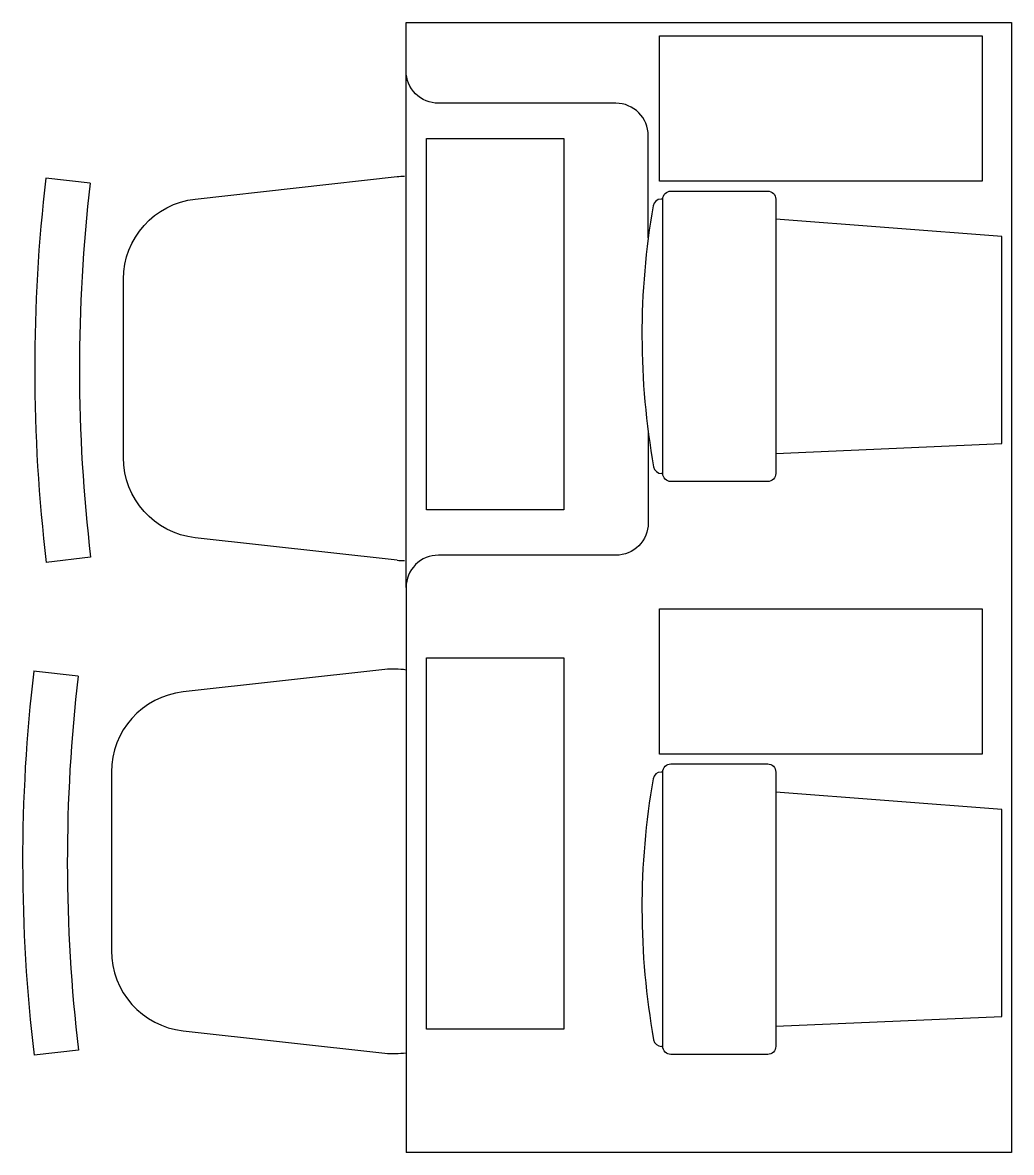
# Model space of a CAD drawing. Extents: x 268 to 391, y -40 to 100.
import ezdxf

# ---------------------------------------------------------------- set-up
doc = ezdxf.new("R2010")
doc.units = 0
doc.layers.get('0').update_dxf_attribs({"linetype": 'CONTINUOUS'})

msp = doc.modelspace()

# ---------------------------------------------------------------- linework, layer by layer
at = {"color": 0}
for p, q in [((276.47, 79.85), (270.97, 80.49)), ((347.41, 77.89), (347.19, 77.89)), ((389.41, 73.25), (361.41, 75.39)), ((389.41, 47.6), (389.41, 73.25)), ((361.41, 46.39), (389.41, 47.6)), ((347.41, 43.89), (347.26, 43.89)), ((276.52, 33.53), (271.02, 32.88)), ((315.61, 29.77), (315.61, -40.23)), ((274.97, 18.77), (269.46, 19.41)), ((347.41, 6.9), (347.19, 6.9)), ((389.41, 2.26), (361.41, 4.4)), ((389.41, -23.39), (389.41, 2.26)), ((361.41, -24.6), (389.41, -23.39)), ((275.02, -27.55), (269.52, -28.2)), ((347.41, -27.1), (347.26, -27.1))]:
    msp.add_line(p, q, dxfattribs=at)
for points in [[(345.61, 73.11), (345.61, 85.77, 0.414214), (341.61, 89.77), (319.61, 89.77, -0.414214), (315.61, 93.77), (315.61, 99.77), (390.61, 99.77), (390.61, -40.23), (315.61, -40.23)], [(345.61, 49.02), (345.61, 37.77, -0.414214), (341.61, 33.77), (319.61, 33.77, 0.414214), (315.61, 29.77), (315.61, 93.77)], [(314.49, 33.15), (289.49, 35.92, -0.382162), (280.59, 45.86), (280.59, 67.96, -0.382162), (289.49, 77.9), (314.49, 80.68, -0.022775), (315.39, 80.74)], [(315.61, 19.54, 0.065893), (312.98, 19.6), (287.98, 16.82, 0.382162), (279.09, 6.88), (279.09, -15.22, 0.382162), (287.98, -25.16), (312.98, -27.93, 0.065893), (315.61, -27.88)]]:
    msp.add_lwpolyline(points, format="xyb", dxfattribs=at)
for points in [[(346.99, 98.11), (386.99, 98.11), (386.99, 80.11), (346.99, 80.11)], [(318.15, 39.39), (318.15, 85.39), (335.15, 85.39), (335.15, 39.39)], [(346.99, 27.12), (386.99, 27.12), (386.99, 9.12), (346.99, 9.12)], [(318.15, -24.95), (318.15, 21.05), (335.15, 21.05), (335.15, -24.95)]]:
    msp.add_lwpolyline(points, close=True, dxfattribs=at)
for points in [[(360.41, 42.89), (348.41, 42.89, -0.414214), (347.41, 43.89), (347.41, 77.89, -0.414214), (348.41, 78.89), (360.41, 78.89, -0.414214), (361.41, 77.89), (361.41, 43.89, -0.414214)], [(360.41, -28.1), (348.41, -28.1, -0.414214), (347.41, -27.1), (347.41, 6.9, -0.414214), (348.41, 7.9), (360.41, 7.9, -0.414214), (361.41, 6.9), (361.41, -27.1, -0.414214)]]:
    msp.add_lwpolyline(points, format="xyb", close=True, dxfattribs=at)
for centre, radius, start, end in [((472.63, 56.91), 203.04, 173.3307, 186.7983), ((472.63, 56.91), 197.5, 173.3307, 186.7983), ((437.95, 61.07), 93.12, 170.1125, 190.116), ((347.19, 76.89), 1, 90, 170.1125), ((347.26, 44.89), 1, 190.116, 270), ((315.59, 43.09), 10, 263.6598, 268.8785), ((471.13, -4.17), 203.04, 173.3307, 186.7983), ((471.13, -4.17), 197.5, 173.3307, 186.7983), ((437.95, -9.92), 93.12, 170.1125, 190.116), ((347.19, 5.9), 1, 90, 170.1125), ((347.26, -26.1), 1, 190.116, 270)]:
    msp.add_arc(centre, radius, start, end, dxfattribs=at)

doc.saveas('drawing.dxf')
